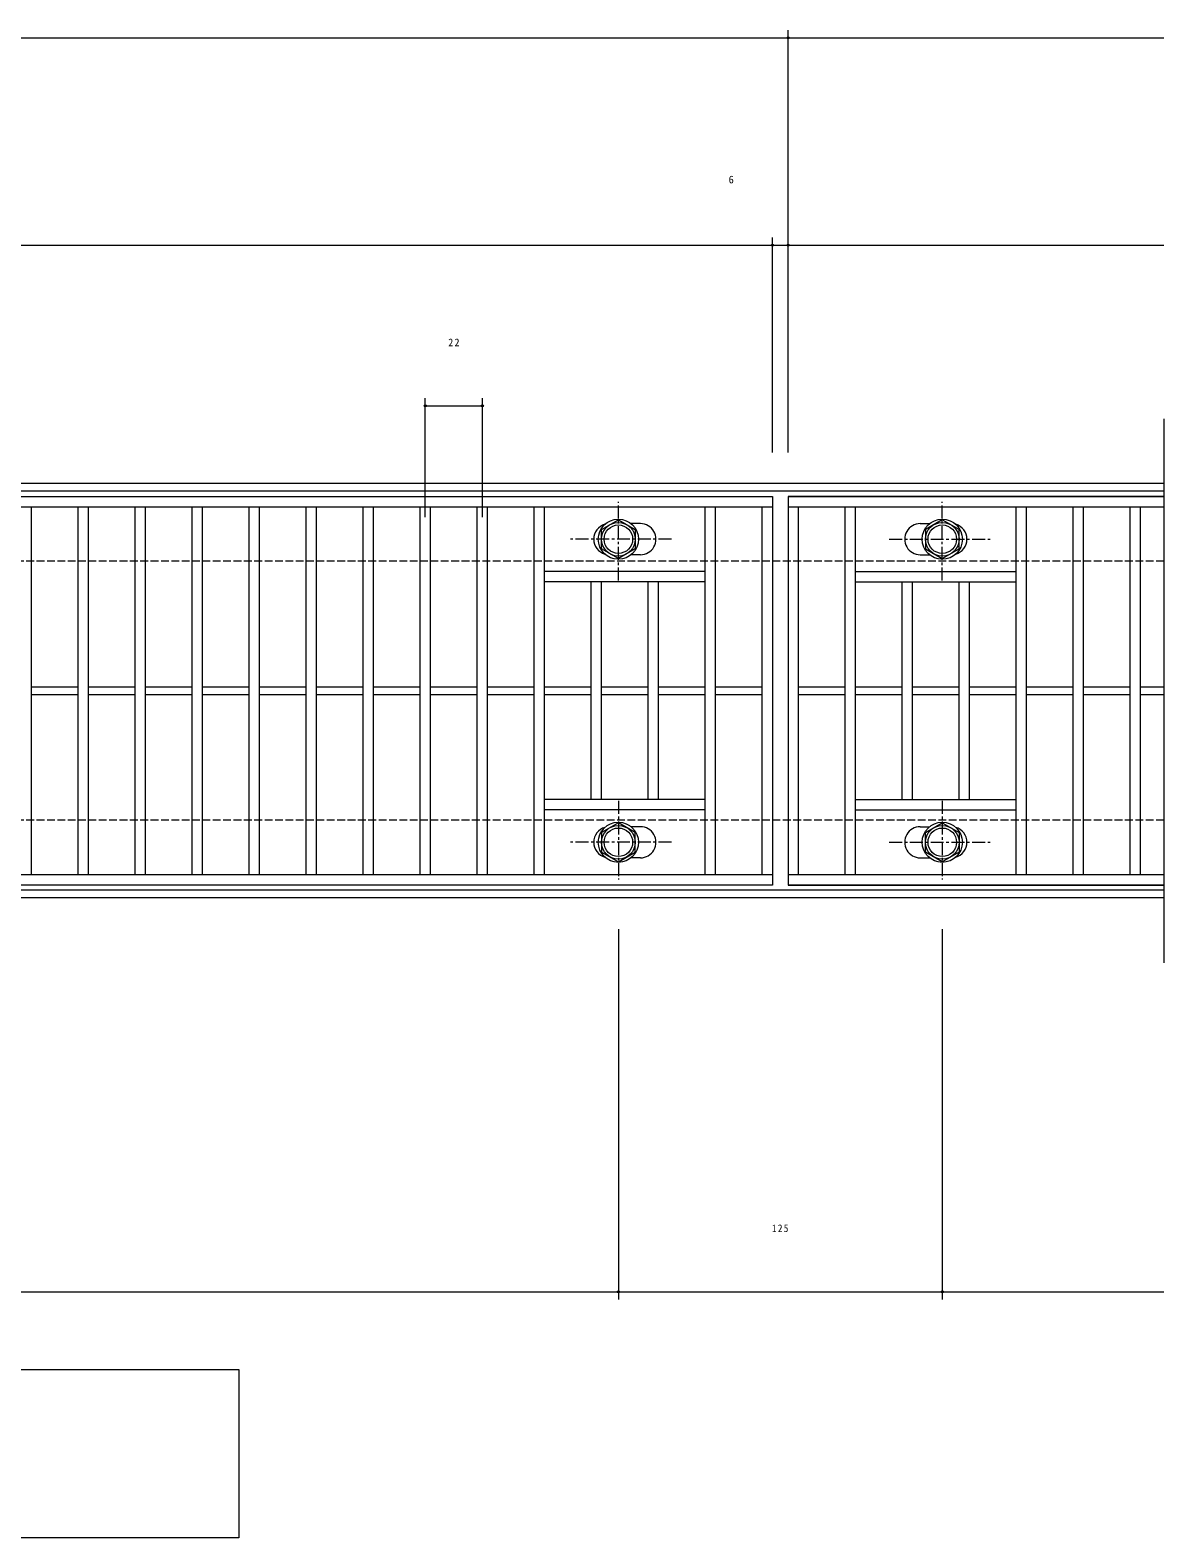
# Model space of a CAD drawing. Units: millimetres on the paper. Extents: x -28453 to 176, y -9817 to 9654.
# Drawn here: x -18866 to -18429, y 9049 to 9631 of the extents above; entities that cross this region are included whole.
import ezdxf
from ezdxf.enums import TextEntityAlignment as Align

# ---------------------------------------------------------------- set-up
doc = ezdxf.new("R2010")
doc.units = ezdxf.units.MM
doc.header["$PDMODE"] = 32
doc.header["$PDSIZE"] = 0.8
doc.linetypes.add('CHAIN1', pattern=[8, 5, -1, 1, -1])
doc.linetypes.add('DASHED3', pattern=[4, 3, -1])
for name, color, linetype, lineweight in [('C-1', 2, 'Continuous', 9), ('C-2', 3, 'Continuous', 9), ('C-4', 7, 'Continuous', 9), ('C-5', 3, 'Continuous', 9), ('C-8', 4, 'Continuous', 9)]:
    doc.layers.add(name, color=color, linetype=linetype, lineweight=lineweight)
doc.styles.add('ＭＳ ゴシック', font='')
doc.styles.get('ＭＳ ゴシック').set_extended_font_data('MS Gothic')

msp = doc.modelspace()

# ---------------------------------------------------------------- linework, layer by layer
at = {"layer": 'C-1'}
for p, q in [((-18428.835, 9455.686), (-19724.835, 9455.686)), ((-18428.835, 9452.686), (-19724.835, 9452.686)), ((-18428.835, 9298.686), (-19724.835, 9298.686)), ((-18428.835, 9295.686), (-19724.835, 9295.686))]:
    msp.add_line(p, q, dxfattribs=at)
at = {"layer": 'C-1', "linetype": 'DASHED3'}
for p, q in [((-18428.835, 9425.686), (-19724.835, 9425.686)), ((-18428.835, 9325.687), (-19724.835, 9325.686))]:
    msp.add_line(p, q, dxfattribs=at)
at = {"layer": 'C-2'}
for p, q in [((-18428.835, 9480.686), (-18428.835, 9270.686)), ((-19573.835, 9446.686), (-18579.835, 9446.686)), ((-18865.835, 9304.686), (-18865.835, 9446.686)), ((-18847.835, 9304.686), (-18847.835, 9446.686)), ((-18843.835, 9304.686), (-18843.835, 9446.686)), ((-18825.835, 9304.686), (-18825.835, 9446.686)), ((-18821.836, 9304.686), (-18821.836, 9446.686)), ((-18803.836, 9304.686), (-18803.836, 9446.686)), ((-18799.835, 9304.686), (-18799.835, 9446.686)), ((-18781.835, 9304.686), (-18781.835, 9446.686)), ((-18777.836, 9304.686), (-18777.836, 9446.686)), ((-18759.835, 9304.686), (-18759.835, 9446.686)), ((-18755.835, 9304.686), (-18755.835, 9446.686)), ((-18737.835, 9304.686), (-18737.835, 9446.686)), ((-18733.835, 9304.686), (-18733.835, 9446.686)), ((-18715.836, 9304.686), (-18715.836, 9446.686)), ((-18711.835, 9304.686), (-18711.835, 9446.686)), ((-18693.836, 9304.686), (-18693.836, 9446.686)), ((-18689.835, 9304.686), (-18689.835, 9446.686)), ((-18671.835, 9304.686), (-18671.835, 9446.686)), ((-18667.835, 9304.686), (-18667.835, 9446.686)), ((-18605.835, 9304.686), (-18605.835, 9446.686)), ((-18601.836, 9304.686), (-18601.836, 9446.686)), ((-18583.835, 9304.686), (-18583.835, 9446.686)), ((-18579.835, 9450.686), (-18579.835, 9300.686)), ((-18573.836, 9450.687), (-18573.836, 9300.686)), ((-18428.836, 9450.687), (-18573.836, 9450.687)), ((-18573.835, 9450.686), (-18573.835, 9300.686)), ((-18573.835, 9450.686), (-18428.835, 9450.686)), ((-18573.835, 9446.686), (-18428.836, 9446.686)), ((-18569.835, 9304.686), (-18569.835, 9446.686)), ((-18551.835, 9304.686), (-18551.835, 9446.686)), ((-18547.835, 9304.686), (-18547.835, 9446.686)), ((-18485.835, 9304.686), (-18485.835, 9446.686)), ((-18481.835, 9304.686), (-18481.835, 9446.686)), ((-18463.835, 9304.686), (-18463.835, 9446.686)), ((-18459.835, 9304.686), (-18459.835, 9446.686)), ((-18441.835, 9304.686), (-18441.835, 9446.686)), ((-18437.835, 9304.686), (-18437.835, 9446.686)), ((-18630.835, 9440.186), (-18634.43, 9440.186)), ((-18522.835, 9440.186), (-18519.24, 9440.186)), ((-18630.835, 9428.187), (-18634.43, 9428.187)), ((-18522.835, 9428.187), (-18519.24, 9428.187)), ((-18605.835, 9421.685), (-18667.835, 9421.685)), ((-18605.835, 9417.686), (-18667.835, 9417.686)), ((-18649.835, 9333.686), (-18649.835, 9417.686)), ((-18645.836, 9333.686), (-18645.836, 9417.686)), ((-18627.835, 9333.686), (-18627.835, 9417.686)), ((-18623.836, 9333.686), (-18623.836, 9417.686)), ((-18547.835, 9421.685), (-18485.835, 9421.685)), ((-18547.835, 9417.686), (-18485.835, 9417.686)), ((-18529.835, 9333.686), (-18529.835, 9417.686)), ((-18525.835, 9333.686), (-18525.835, 9417.686)), ((-18507.835, 9333.686), (-18507.835, 9417.686)), ((-18503.835, 9333.686), (-18503.835, 9417.686)), ((-18865.835, 9377.186), (-18847.835, 9377.186)), ((-18843.835, 9377.186), (-18825.835, 9377.186)), ((-18821.836, 9377.186), (-18803.836, 9377.186)), ((-18799.835, 9377.186), (-18781.835, 9377.186)), ((-18777.836, 9377.186), (-18759.835, 9377.186)), ((-18755.836, 9377.186), (-18737.835, 9377.186)), ((-18733.836, 9377.186), (-18715.836, 9377.186)), ((-18711.835, 9377.186), (-18693.836, 9377.186)), ((-18689.835, 9377.186), (-18671.835, 9377.186)), ((-18667.835, 9377.186), (-18649.835, 9377.186)), ((-18645.836, 9377.186), (-18627.835, 9377.186)), ((-18623.836, 9377.186), (-18605.835, 9377.186)), ((-18601.836, 9377.186), (-18583.836, 9377.186)), ((-18569.835, 9377.186), (-18551.835, 9377.186)), ((-18547.835, 9377.186), (-18529.835, 9377.186)), ((-18525.835, 9377.186), (-18507.835, 9377.186)), ((-18503.835, 9377.186), (-18485.835, 9377.186)), ((-18481.835, 9377.186), (-18463.835, 9377.186)), ((-18459.835, 9377.186), (-18441.835, 9377.186)), ((-18437.835, 9377.186), (-18428.836, 9377.186)), ((-18865.835, 9374.186), (-18847.835, 9374.186)), ((-18843.835, 9374.186), (-18825.835, 9374.186)), ((-18821.836, 9374.186), (-18803.836, 9374.186)), ((-18799.835, 9374.186), (-18781.835, 9374.186)), ((-18777.836, 9374.186), (-18759.835, 9374.186)), ((-18755.836, 9374.186), (-18737.835, 9374.186)), ((-18733.836, 9374.186), (-18715.836, 9374.186)), ((-18711.835, 9374.186), (-18693.836, 9374.186)), ((-18689.835, 9374.186), (-18671.835, 9374.186)), ((-18667.835, 9374.186), (-18649.835, 9374.186)), ((-18645.836, 9374.186), (-18627.835, 9374.186)), ((-18623.836, 9374.186), (-18605.835, 9374.186)), ((-18601.836, 9374.186), (-18583.836, 9374.186)), ((-18569.835, 9374.186), (-18551.835, 9374.186)), ((-18547.835, 9374.186), (-18529.835, 9374.186)), ((-18525.835, 9374.186), (-18507.835, 9374.186)), ((-18503.835, 9374.186), (-18485.835, 9374.186)), ((-18481.835, 9374.186), (-18463.835, 9374.186)), ((-18459.835, 9374.186), (-18441.835, 9374.186)), ((-18437.835, 9374.186), (-18428.836, 9374.186)), ((-18605.835, 9333.686), (-18667.835, 9333.686)), ((-18605.835, 9329.686), (-18667.835, 9329.686)), ((-18547.835, 9333.686), (-18485.835, 9333.686)), ((-18547.835, 9329.686), (-18485.835, 9329.686)), ((-18630.835, 9323.185), (-18634.43, 9323.185)), ((-18522.835, 9323.185), (-18519.24, 9323.185)), ((-18630.835, 9311.186), (-18634.43, 9311.186)), ((-18522.835, 9311.186), (-18519.24, 9311.186)), ((-18579.835, 9304.686), (-19573.835, 9304.686)), ((-18579.835, 9300.686), (-19573.835, 9300.686)), ((-18428.836, 9300.686), (-18573.836, 9300.686)), ((-18428.836, 9304.686), (-18573.835, 9304.686)), ((-18573.835, 9300.686), (-18428.835, 9300.686))]:
    msp.add_line(p, q, dxfattribs=at)
msp.add_lwpolyline([(-19573.835, 9300.686), (-19573.835, 9450.686), (-18579.835, 9450.686)], dxfattribs=at)
for centre, start, end in [((-18630.835, 9434.186), 270, 90.00002), ((-18522.835, 9434.186), 89.99998, 270), ((-18642.835, 9434.186), 106.33307, 253.66693), ((-18510.835, 9434.186), 286.33307, 73.66693), ((-18642.835, 9317.186), 106.33307, 253.66693), ((-18630.835, 9317.186), 269.99998, 90), ((-18522.835, 9317.186), 90, 270.00002), ((-18510.835, 9317.186), 286.33307, 73.66693)]:
    msp.add_arc(centre, 6, start, end, dxfattribs=at)
at = {"layer": 'C-4'}
for p, q in [((-19724.835, 9627.686), (-18428.835, 9627.686)), ((-18573.835, 9467.686), (-18573.835, 9630.686)), ((-18579.835, 9467.686), (-18579.835, 9550.686)), ((-19724.835, 9547.686), (-18428.835, 9547.686)), ((-18713.835, 9442.687), (-18713.835, 9488.687)), ((-18691.835, 9442.687), (-18691.835, 9488.687)), ((-18713.835, 9485.687), (-18691.835, 9485.687)), ((-18639.335, 9283.686), (-18639.335, 9140.686)), ((-18514.335, 9283.686), (-18514.335, 9140.686)), ((-19724.835, 9143.686), (-18428.835, 9143.686))]:
    msp.add_line(p, q, dxfattribs=at)
for p in [(-18573.835, 9627.686), (-18579.835, 9547.686), (-18573.835, 9547.686), (-18713.835, 9485.687), (-18691.835, 9485.687), (-18639.335, 9143.686), (-18514.335, 9143.686)]:
    msp.add_point(p, dxfattribs=at)
at = {"layer": 'C-5', "color": 7}
msp.add_lwpolyline([(-19360.835, 9048.686), (-19360.835, 9113.686), (-18785.836, 9113.686), (-18785.836, 9048.686)], close=True, dxfattribs=at)
at = {"layer": 'C-8', "linetype": 'CHAIN1'}
for p, q in [((-18639.335, 9418.213), (-18639.335, 9448.569)), ((-18514.335, 9418.213), (-18514.335, 9448.569)), ((-18618.866, 9434.186), (-18658.556, 9434.186)), ((-18534.805, 9434.186), (-18495.114, 9434.186)), ((-18639.335, 9333.159), (-18639.335, 9302.803)), ((-18514.335, 9333.159), (-18514.335, 9302.803)), ((-18618.866, 9317.186), (-18658.556, 9317.186)), ((-18534.805, 9317.186), (-18495.114, 9317.186))]:
    msp.add_line(p, q, dxfattribs=at)
at = {"layer": 'C-8'}
for points in [[(-18645.835, 9430.433), (-18645.835, 9437.939), (-18639.335, 9441.691), (-18632.835, 9437.939), (-18632.835, 9430.433), (-18639.335, 9426.681)], [(-18507.835, 9430.433), (-18507.835, 9437.939), (-18514.335, 9441.691), (-18520.835, 9437.939), (-18520.835, 9430.433), (-18514.335, 9426.681)], [(-18645.835, 9320.938), (-18645.835, 9313.433), (-18639.335, 9309.68), (-18632.835, 9313.433), (-18632.835, 9320.938), (-18639.335, 9324.691)], [(-18507.835, 9320.938), (-18507.835, 9313.433), (-18514.335, 9309.68), (-18520.835, 9313.433), (-18520.835, 9320.938), (-18514.335, 9324.691)]]:
    msp.add_lwpolyline(points, close=True, dxfattribs=at)
for centre, radius in [((-18639.335, 9434.186), 7.75), ((-18639.335, 9434.186), 6.5), ((-18514.335, 9434.186), 7.75), ((-18514.335, 9434.186), 6.5), ((-18639.335, 9434.186), 5.5), ((-18514.335, 9434.186), 5.5), ((-18639.335, 9317.186), 7.75), ((-18639.335, 9317.186), 6.5), ((-18514.335, 9317.186), 7.75), ((-18514.335, 9317.186), 6.5), ((-18639.335, 9317.186), 5.5), ((-18514.335, 9317.186), 5.5)]:
    msp.add_circle(centre, radius, dxfattribs=at)

# ---------------------------------------------------------------- texts
at = {"layer": 'C-4', "color": 2, "style": 'ＭＳ ゴシック'}
msp.add_text('6', height=2.933, dxfattribs=at).set_placement((-18596.796, 9570.686), align=Align.BOTTOM_LEFT)
at = {"layer": 'C-4', "color": 2, "char_height": 2.933, "attachment_point": 7, "style": 'ＭＳ ゴシック'}
for s, insert in [('\\T1.27;\\W0.95;22', (-18704.96, 9508.687)), ('\\T1.27;\\W0.9;125', (-18580.085, 9166.686))]:
    msp.add_mtext(s, dxfattribs=dict(at, insert=insert))

doc.saveas('drawing.dxf')
